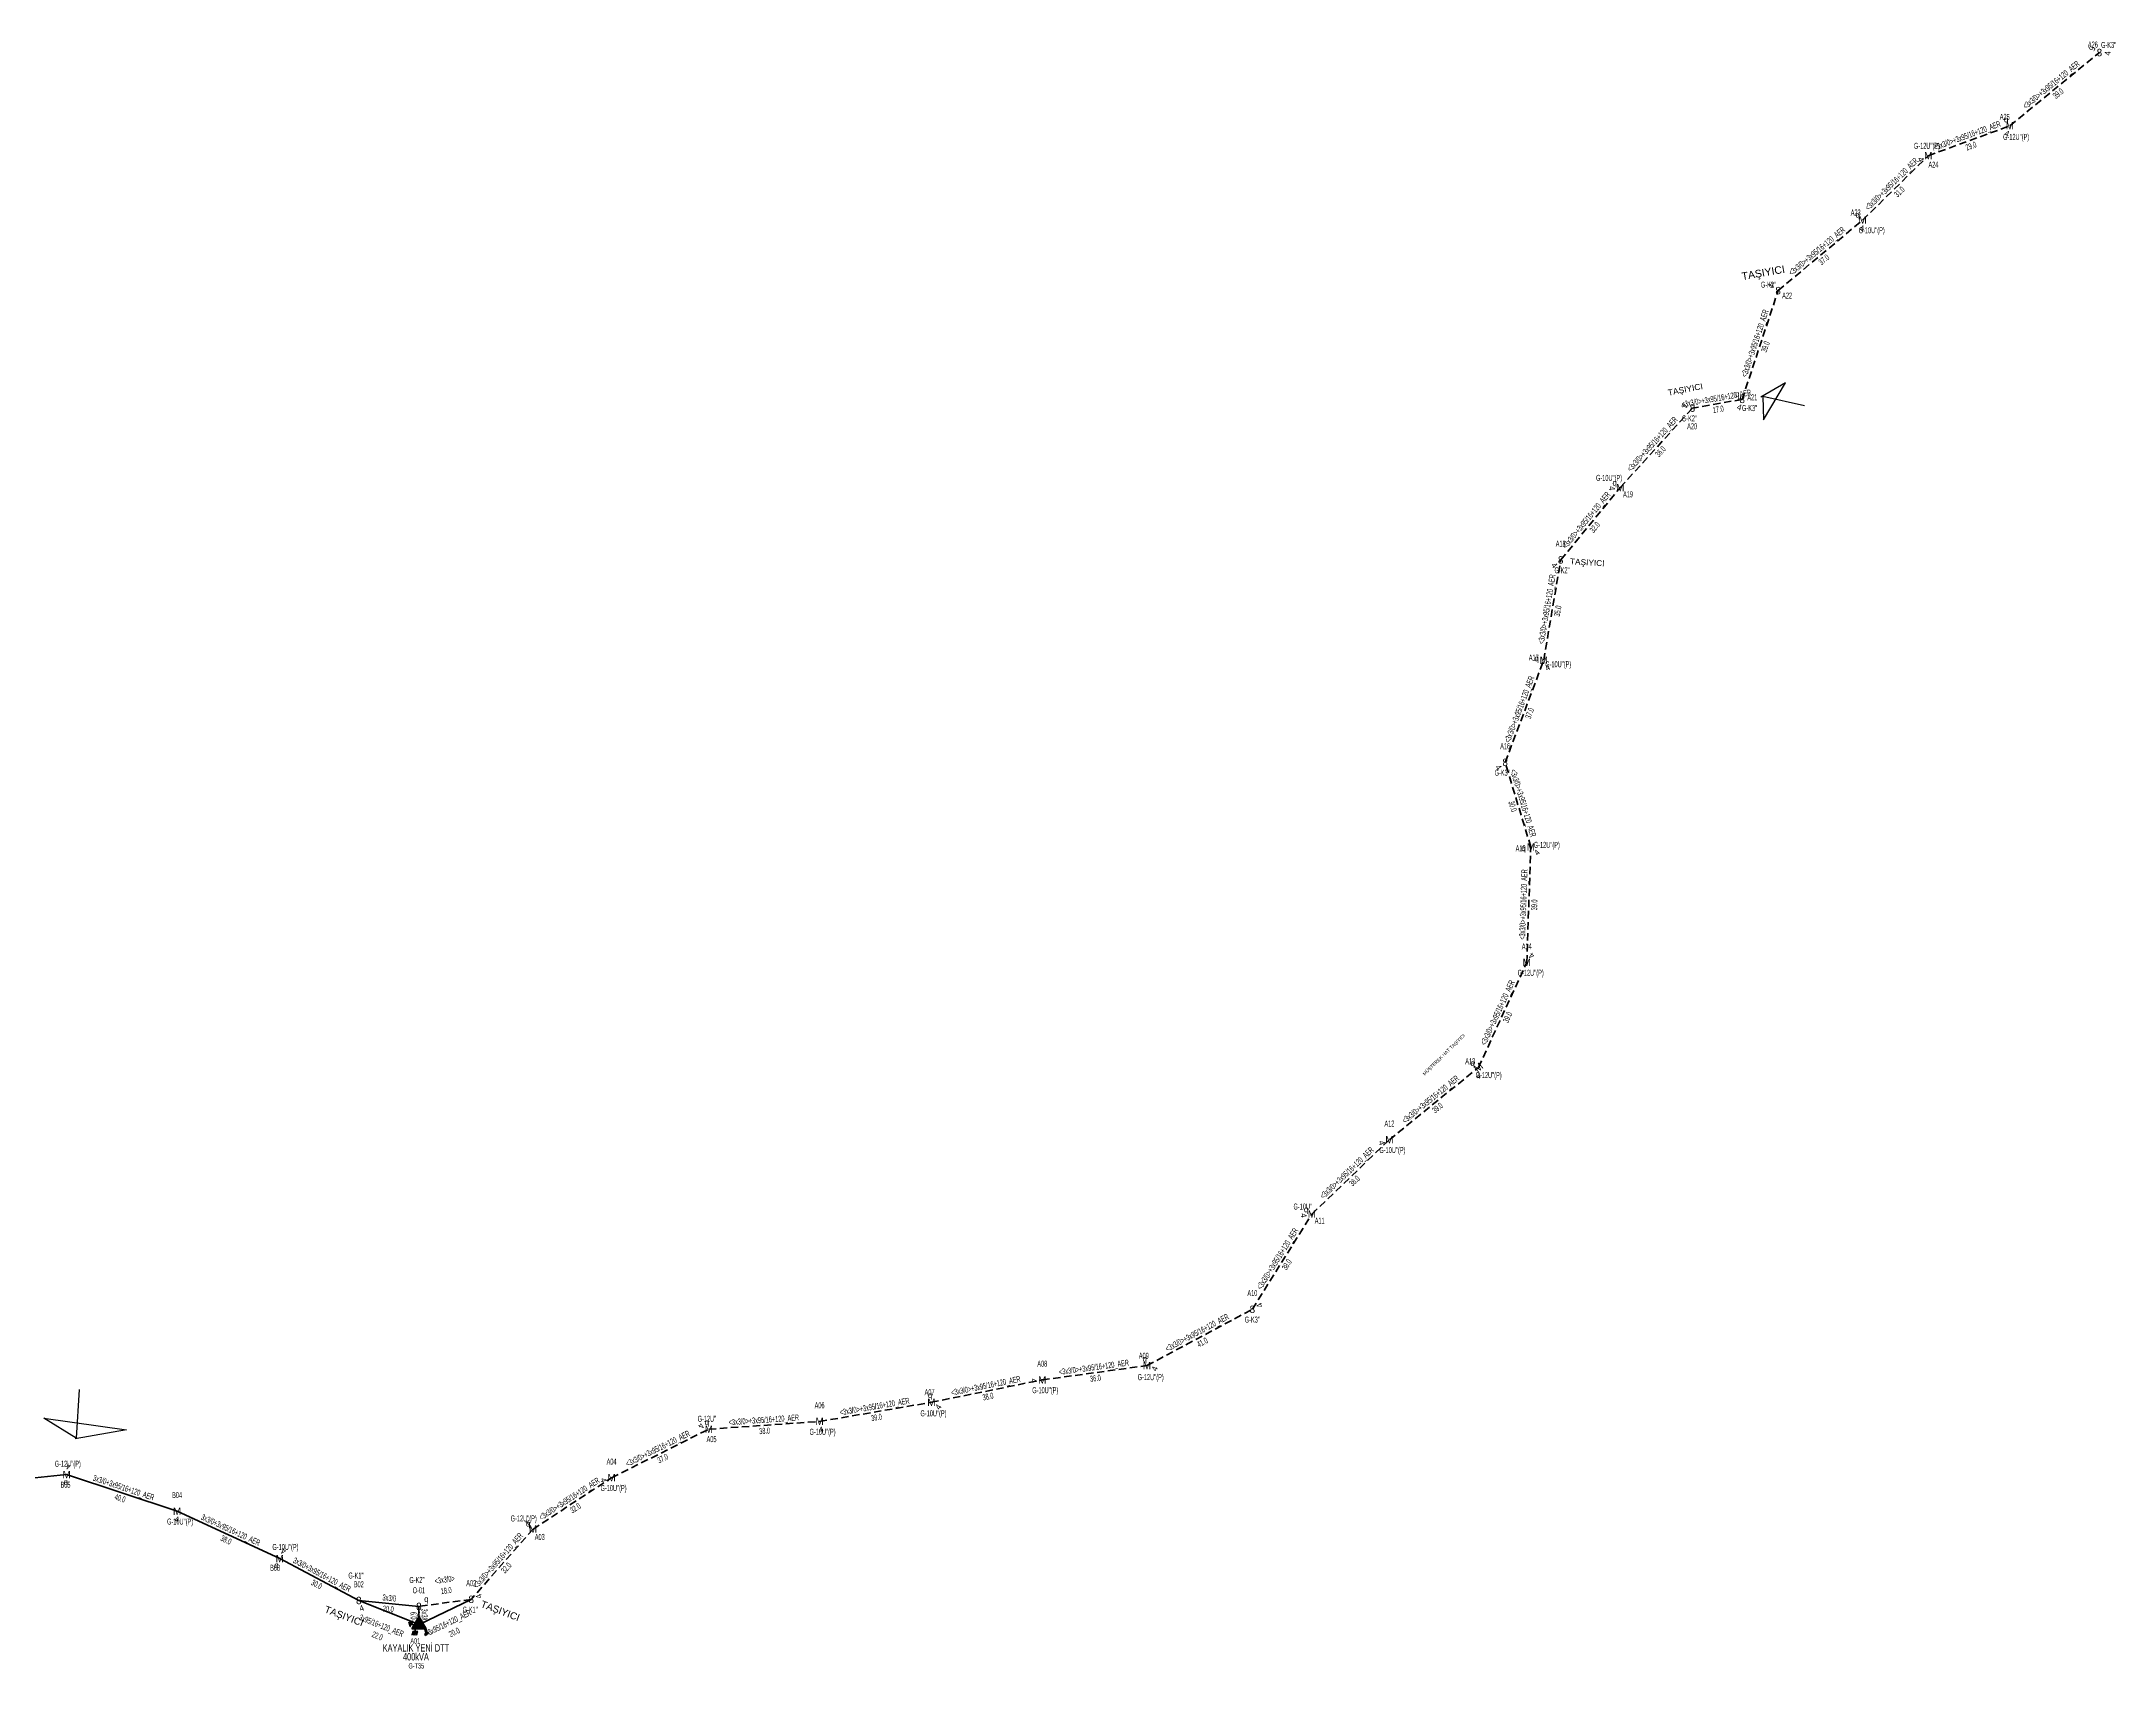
# Model space of a CAD drawing. Header units: millimetres. Extents: x 433713 to 438874, y 4028328 to 4034517.
# Drawn here: x 438171 to 438874, y 4033720 to 4034273 of the extents above; entities that cross this region are included whole.
import ezdxf
from ezdxf.enums import TextEntityAlignment as Align

# ---------------------------------------------------------------- set-up
doc = ezdxf.new("R2010")
doc.units = ezdxf.units.MM
doc.linetypes.add('DASHED', pattern=[3.75, 2.5, -1.25])
for name, color, linetype, lineweight in [('DIREK_OG_YENI', 10, 'Continuous', 25), ('HAT_AG_HAVAI_YENI', 3, 'Continuous', 50), ('HAT_OG_HAVAI_ILERDE', 1, 'DASHED', 70), ('HAT_OG_HAVAI_YENI', 1, 'Continuous', 70), ('KULLANICI', 1, 'Continuous', 25), ('TRAFO_TADILAT_BYSK', 5, 'Continuous', 30), ('TRAFO_YENI', 5, 'Continuous', 30)]:
    doc.layers.add(name, color=color, linetype=linetype, lineweight=lineweight)
doc.styles.add('Direk', font='B_CAD')
doc.styles.get("Standard").update_dxf_attribs({"font": 'Arial'})

# ---------------------------------------------------------------- blocks, each defined once
blk = doc.blocks.new('YENI_DIREK')
h = blk.add_hatch(color=32)
h.paths.add_polyline_path([(-3.28, -0.5), (-3.07, -0.63), (-2.64, 0.1), (-1.87, -0.35), (-1.77, -0.17), (-2.54, 0.28), (-2.11, 1.01), (-2.33, 1.14)])
h.paths.add_polyline_path([(-3.42, -0.17), (-3.29, -0.25), (-2.57, 0.98), (-2.7, 1.06)])
h.paths.add_polyline_path([(-3.5, 0.29), (-3.37, 0.22), (-3.01, 0.82), (-3.14, 0.9)])
h.paths.add_polyline_path([(-3.41, 0.73), (-3.54, 0.81), (-3.62, 0.68), (-3.49, 0.61)])
h.paths.add_polyline_path([(-1.26, -1.44), (-1.46, -1.44), (-1.47, -2.34), (-2.22, -2.34), (-2.48, -3.47), (-2.38, -3.47), (-2.17, -2.54), (-1.87, -2.54), (-2.08, -3.47), (-1.98, -3.47), (-1.77, -2.54), (-1.47, -2.54), (-1.68, -3.48), (-1.58, -3.48), (-1.37, -2.54), (-1.07, -2.54), (-1.28, -3.48), (-1.18, -3.48), (-0.97, -2.54), (-0.67, -2.55), (-0.88, -3.48), (-0.78, -3.48), (-0.52, -2.35), (-1.27, -2.34)])
at = {"layer": 'TRAFO_YENI'}
for points in [[(2.31, -1.57), (2.08, -1.92), (2.04, -1.44), (1.9, -1.44), (1.98, -2.32), (2.21, -1.96), (2.27, -2.67), (2.06, -2.67), (2.36, -2.87), (2.36, -2.86), (2.6, -2.49), (2.41, -2.63)], [(2.31, -1.57), (2.08, -1.92), (2.04, -1.44), (1.9, -1.44), (1.98, -2.32), (2.21, -1.96), (2.27, -2.67), (2.06, -2.67), (2.36, -2.87), (1.94, -3.19), (2.16, -3.79), (2.22, -3.74), (2.04, -3.26), (2.22, -3.13), (2.4, -3.6), (2.46, -3.56), (2.28, -3.08), (2.46, -2.94), (2.64, -3.42), (2.69, -3.38), (2.51, -2.9), (2.69, -2.76), (2.87, -3.24), (2.93, -3.2), (2.75, -2.72), (2.93, -2.58), (3.11, -3.06), (3.17, -3.01), (2.95, -2.42), (2.36, -2.86), (2.6, -2.49), (2.41, -2.63)], [(2.93, -2.58), (3.11, -3.06), (3.17, -3.01), (2.95, -2.42), (2.36, -2.86), (2.6, -2.49), (2.41, -2.63), (2.31, -1.57), (2.08, -1.92), (2.04, -1.44), (1.9, -1.44), (1.98, -2.32), (2.21, -1.96), (2.27, -2.67), (2.06, -2.67), (2.36, -2.87), (1.94, -3.19), (2.16, -3.79), (2.22, -3.74), (2.04, -3.26), (2.22, -3.13), (2.4, -3.6), (2.46, -3.56), (2.28, -3.08), (2.46, -2.94), (2.64, -3.42), (2.69, -3.38), (2.51, -2.9), (2.69, -2.76), (2.87, -3.24), (2.93, -3.2), (2.75, -2.72)]]:
    blk.add_hatch(color=32, dxfattribs=at).paths.add_polyline_path(points)
at = {"layer": 'TRAFO_TADILAT_BYSK', "color": 32, "flags": 128}
for points in [[(-3.49, 0.61), (-3.41, 0.73), (-3.54, 0.81), (-3.62, 0.68), (-3.49, 0.61)], [(-3.37, 0.22), (-3.01, 0.82), (-3.14, 0.9), (-3.5, 0.29), (-3.37, 0.22)], [(-3.29, -0.25), (-2.57, 0.98), (-2.7, 1.06), (-3.42, -0.17), (-3.29, -0.25)], [(-1.77, -0.17), (-2.54, 0.28), (-2.11, 1.01), (-2.33, 1.14), (-3.28, -0.5), (-3.07, -0.63), (-2.64, 0.1), (-1.87, -0.35), (-1.77, -0.17)], [(-1.26, -1.44), (-1.46, -1.44), (-1.47, -2.34), (-2.22, -2.34), (-2.48, -3.47), (-2.38, -3.47), (-2.17, -2.54), (-1.87, -2.54), (-2.08, -3.47), (-1.98, -3.47), (-1.77, -2.54), (-1.47, -2.54), (-1.68, -3.48), (-1.58, -3.48), (-1.37, -2.54), (-1.07, -2.54), (-1.28, -3.48), (-1.18, -3.48), (-0.97, -2.54), (-0.67, -2.55), (-0.88, -3.48), (-0.78, -3.48), (-0.52, -2.35), (-1.27, -2.34), (-1.26, -1.44)]]:
    blk.add_lwpolyline(points, dxfattribs=at)
at = {"layer": 'TRAFO_YENI', "linetype": 'Continuous'}
for p, q in [((-2.5, -1.44), (0, 2.89)), ((2.5, -1.44), (0, 2.89)), ((-2.5, -1.44), (2.5, -1.44))]:
    blk.add_line(p, q, dxfattribs=at)
at = {"layer": 'TRAFO_YENI', "color": 32, "flags": 128}
blk.add_lwpolyline([(1.9, -1.44), (2.04, -1.44), (2.08, -1.92), (2.31, -1.57), (2.41, -2.63), (2.6, -2.49), (2.36, -2.86), (2.95, -2.42), (3.17, -3.01), (3.11, -3.06), (2.93, -2.58), (2.75, -2.72), (2.93, -3.2), (2.87, -3.24), (2.69, -2.76), (2.51, -2.9), (2.69, -3.38), (2.64, -3.42), (2.46, -2.94), (2.28, -3.08), (2.46, -3.56), (2.4, -3.6), (2.22, -3.13), (2.04, -3.26), (2.22, -3.74), (2.16, -3.79), (1.94, -3.19), (2.36, -2.87), (2.06, -2.67), (2.27, -2.67), (2.21, -1.96), (1.98, -2.32), (1.9, -1.44)], dxfattribs=at)
at = {"layer": 'TRAFO_YENI', "linetype": 'Continuous'}
for points in [[(-2.5, -1.44), (0, -1.44), (0, 2.89)], [(0, -1.44), (0, 2.89), (2.5, -1.44)]]:
    blk.add_solid(points, dxfattribs=at)

msp = doc.modelspace()

# ---------------------------------------------------------------- linework, layer by layer
at = {"layer": 'HAT_AG_HAVAI_YENI'}
for p in [(438278.278, 4033743.315), (438316.438, 4033743.703)]:
    msp.add_line(p, (438298.798, 4033735.133), dxfattribs=at)
at = {"layer": 'HAT_OG_HAVAI_ILERDE'}
for p, q in [((438838.707, 4034244.084), (438869.11818, 4034268.970374)), ((438811.018, 4034233.934), (438838.707, 4034244.084)), ((438788.735, 4034212.052), (438811.018, 4034233.934)), ((438760.056, 4034188.133), (438788.735, 4034212.052)), ((438747.84583, 4034151.172945), (438760.056, 4034188.133)), ((438706.453, 4034121.254), (438730.968, 4034148.224)), ((438747.84583, 4034151.172945), (438730.968, 4034148.224)), ((438686.252, 4034096.674), (438706.453, 4034121.254)), ((438680.496249, 4034062.594765), (438686.252, 4034096.674)), ((438667.396, 4034027.921), (438680.496249, 4034062.594765)), ((438676.116, 4033999.204), (438667.396, 4034027.921)), ((438674.726, 4033959.969), (438676.116, 4033999.204)), ((438658.344, 4033924.337), (438674.726, 4033959.969)), ((438628.113904, 4033899.779409), (438658.344, 4033924.337)), ((438601.772543, 4033874.536441), (438628.113904, 4033899.779409)), ((438581.588, 4033842.205), (438601.772543, 4033874.536441)), ((438545.816, 4033823.075), (438581.588, 4033842.205)), ((438510.278, 4033818.234), (438545.816, 4033823.075)), ((438472.655, 4033810.611), (438510.278, 4033818.234)), ((438434.691, 4033804.104), (438472.655, 4033810.611)), ((438364.084, 4033784.993), (438397.085, 4033801.486)), ((438397.085, 4033801.486), (438434.691, 4033804.104)), ((438337.408, 4033767.546), (438364.084, 4033784.993)), ((438337.408, 4033767.546), (438316.438, 4033743.703)), ((438316.438, 4033743.703), (438298.674, 4033741.289))]:
    msp.add_line(p, q, dxfattribs=at)
at = {"layer": 'HAT_OG_HAVAI_YENI'}
for p, q in [((438143.403, 4033782.336), (438179.095, 4033786.083)), ((438179.095, 4033786.083), (438216.605, 4033773.628)), ((438216.605, 4033773.628), (438251.425, 4033757.561)), ((438251.425, 4033757.561), (438278.278, 4033743.315)), ((438278.278, 4033743.315), (438298.674, 4033741.289)), ((438298.798, 4033735.133), (438298.674, 4033741.289))]:
    msp.add_line(p, q, dxfattribs=at)
at = {"layer": 'KULLANICI', "flags": 128}
for points in [[(438769.039081, 4034148.954341), (438754.849646, 4034152.19764), (438755.052352, 4034144.292098), (438762.552482, 4034156.859883), (438754.241527, 4034151.994934)], [(438183.377541, 4033814.925851), (438182.312945, 4033798.460097), (438171.383091, 4033805.20254), (438199.417457, 4033801.29902), (438181.95808, 4033798.176205)]]:
    msp.add_lwpolyline(points, dxfattribs=at)

# ---------------------------------------------------------------- block references
at = {"layer": 'TRAFO_YENI'}
msp.add_blockref('YENI_DIREK', (438298.798, 4033735.133), dxfattribs=at)

# ---------------------------------------------------------------- texts
at = {"layer": 'DIREK_OG_YENI', "width": 0.53}
for s, p in [('A26', (438866.902301, 4034271.679596)), ("G-K3''", (438872.263403, 4034271.542859)), ('A25', (438836.972205, 4034247.123817)), ("G-12U''(P)", (438810.565856, 4034237.281724)), ("G-12U''(P)", (438840.847537, 4034240.333216)), ('A24', (438812.764616, 4034230.90096)), ('A23', (438786.386044, 4034214.646688)), ("G-10U''(P)", (438791.827838, 4034208.635611)), ("G-K2''", (438756.785221, 4034190.152931)), ('A22', (438763.109967, 4034186.423238)), ('A21', (438751.278381, 4034151.856753)), ("G-K2''", (438729.956285, 4034144.724)), ("G-K3''", (438750.384323, 4034148.233593)), ('A20', (438730.873489, 4034142.067698)), ("G-10U''(P)", (438702.66706, 4034124.526877)), ('A19', (438709.100772, 4034118.965048)), ('A18', (438686.252, 4034102.174)), ("G-K2''", (438686.715971, 4034093.174)), ('A17', (438677.117005, 4034063.506196)), ("G-10U''(P)", (438685.41504, 4034061.268094)), ('A16', (438667.396, 4034033.421)), ("G-K3''", (438666.384285, 4034024.421)), ('A15', (438672.645396, 4033998.751329)), ("G-12U''(P)", (438681.54209, 4033999.911725)), ('A14', (438674.726, 4033965.469)), ("G-12U''(P)", (438676.074925, 4033956.469)), ('A13', (438655.551371, 4033926.446793)), ("G-12U''(P)", (438661.796323, 4033921.728818)), ('A12', (438628.113904, 4033905.279409)), ("G-10U''(P)", (438629.125619, 4033896.279409)), ("G-10U''", (438598.714959, 4033877.091655)), ('A11', (438604.458192, 4033872.292051)), ('A10', (438581.588, 4033847.705)), ("G-K3''", (438581.588, 4033838.705)), ('A08', (438510.278, 4033823.734)), ('A09', (438544.737523, 4033826.404698)), ('A07', (438472.011774, 4033814.051387)), ("G-10U''(P)", (438511.289715, 4033814.734)), ("G-12U''(P)", (438547.083305, 4033819.162313)), ('A06', (438434.691, 4033809.604)), ("G-10U''(P)", (438473.354006, 4033806.872264)), ("G-12U''", (438396.456714, 4033805.022938)), ("G-10U''(P)", (438435.702715, 4033800.604)), ('A05', (438398.00669, 4033798.109539)), ("G-12U''(P)", (438179.490918, 4033789.734814)), ('A04', (438364.084, 4033790.493)), ('B05', (438178.717752, 4033782.60339)), ('B04', (438216.605, 4033779.128)), ("G-10U''(P)", (438364.758505, 4033781.493)), ("G-12U''(P)", (438334.261672, 4033771.174745)), ("G-10U''(P)", (438217.616715, 4033770.128)), ('A03', (438339.700846, 4033764.901599)), ("G-10U''(P)", (438253.370974, 4033761.488297)), ('B03', (438249.871054, 4033754.42488)), ("G-K1''", (438277.319663, 4033751.794213)), ("G-K2''", (438298.020238, 4033750.298509)), ('B02', (438278.278, 4033748.815)), ('O-01', (438298.674, 4033746.789)), ('A02', (438316.438, 4033749.203)), ("G-K1''", (438316.10079, 4033740.203))]:
    msp.add_text(s, height=2.05, dxfattribs=at).set_placement(p, align=Align.MIDDLE_CENTER)
at = {"layer": 'DIREK_OG_YENI', "color": 32, "style": 'Direk'}
for s, rotation, p in [('5', 241.790817, (438866.650742, 4034270.293912)), ('4', 444.287147, (438871.904273, 4034268.691654)), ('4', 339.922246, (438837.745774, 4034241.454163)), ('4', 296.085816, (438808.503218, 4034232.702793)), ('4', 355.991659, (438788.539275, 4034209.258849)), ('4', 229.065388, (438757.940718, 4034189.967552)), ('4', 253.82043, (438728.278899, 4034149.004216)), ('4', 340.362746, (438746.904851, 4034148.535795)), ('4', 274.871098, (438703.663113, 4034121.01624)), ('4', 310.206801, (438684.113586, 4034094.866465)), ('4', 387.104187, (438681.771957, 4034060.102262)), ('4', 306.938729, (438665.15802, 4034026.23831)), ('4', 407.701068, (438678.187002, 4033997.319604)), ('4', 504.524012, (438676.351013, 4033962.249205)), ('4', 361.009166, (438658.393315, 4033921.537434)), ('4', 291.89009, (438625.515782, 4033898.735493)), ('4', 279.069014, (438599.007545, 4033874.095094)), ('4', 479.011719, (438584.036657, 4033843.562968)), ('4', 428.041872, (438548.412881, 4033822.027999)), ('4', 275.726976, (438507.491976, 4033817.954593)), ('4', 416.021948, (438474.976905, 4033809.046149)), ('4', 245.911484, (438394.528835, 4033802.628813)), ('4', 370.052428, (438435.179738, 4033801.346984)), ('4', 527.721931, (438179.690438, 4033788.818956)), ('4', 286.593018, (438361.400599, 4033784.1934)), ('4', 358.877035, (438216.550125, 4033770.828538)), ('4', 217.056592, (438335.72071, 4033769.780514)), ('4', 512.847428, (438252.702812, 4033760.052424)), ('4', 471.582523, (438319.041688, 4033744.732955)), ('4', 380.157224, (438279.242873, 4033740.686498)), ('4', 357.740594, (438298.563613, 4033738.491177))]:
    msp.add_text(s, height=2, rotation=rotation, dxfattribs=at).set_placement(p, align=Align.MIDDLE_CENTER)
at = {"layer": 'DIREK_OG_YENI', "style": 'Direk'}
for s, p in [('8', (438869.11818, 4034268.970374)), ('M', (438838.707, 4034244.084)), ('M', (438811.018, 4034233.934)), ('M', (438788.735, 4034212.052)), ('8', (438760.056, 4034188.133)), ('8', (438747.84583, 4034151.172945)), ('8', (438730.968, 4034148.224)), ('M', (438706.453, 4034121.254)), ('8', (438686.252, 4034096.674)), ('M', (438680.496249, 4034062.594765)), ('8', (438667.396, 4034027.921)), ('M', (438676.116, 4033999.204)), ('M', (438674.726, 4033959.969)), ('M', (438628.113904, 4033899.779409)), ('M', (438601.772543, 4033874.536441)), ('8', (438581.588, 4033842.205)), ('M', (438545.816, 4033823.075)), ('M', (438510.278, 4033818.234)), ('M', (438472.655, 4033810.611)), ('M', (438397.085, 4033801.486)), ('M', (438434.691, 4033804.104)), ('M', (438179.095, 4033786.083)), ('M', (438364.084, 4033784.993)), ('M', (438216.605, 4033773.628)), ('M', (438337.408, 4033767.546)), ('M', (438251.425, 4033757.561)), ('8', (438278.278, 4033743.315)), ('8', (438316.438, 4033743.703)), ('8', (438298.674, 4033741.289))]:
    msp.add_text(s, height=2.5, dxfattribs=at).set_placement(p, align=Align.MIDDLE_CENTER)
at = {"layer": 'DIREK_OG_YENI', "color": 4, "style": 'Direk'}
for p in [(438837.467861, 4034246.255298), (438787.057174, 4034213.905348), (438746.211795, 4034153.065015), (438704.561734, 4034122.888966), (438678.082503, 4034063.245787), (438673.636997, 4033998.880664), (438656.349265, 4033925.843995), (438599.854221, 4033876.139577), (438545.045659, 4033825.453356), (438472.195553, 4033813.068419), (438396.42665, 4033803.897758), (438178.825537, 4033783.597565), (438335.770253, 4033769.434858), (438250.315039, 4033755.320914)]:
    msp.add_text('q', height=2, dxfattribs=at).set_placement(p, align=Align.MIDDLE_CENTER)
at = {"layer": 'DIREK_OG_YENI', "style": 'Direk'}
msp.add_text('M', height=2.5, rotation=39.753507, dxfattribs=at).set_placement((438658.344, 4033924.337), align=Align.MIDDLE_CENTER)
at = {"layer": 'HAT_AG_HAVAI_YENI', "lineweight": 30, "width": 0.53}
for rotation, p in [(338.261201, (438285.588058, 4033733.838892, 219149.399)), (25.911764, (438309.484943, 4033734.996054))]:
    msp.add_text('3x95/16+120_AER', height=2.05, rotation=rotation, dxfattribs=at).set_placement(p, align=Align.CENTER)
for s, rotation, p in [('22.0', 338.261201, (438284.958419, 4033732.259793, 219149.399)), ('20.0', 25.911764, (438310.22782, 4033733.466958))]:
    msp.add_text(s, height=2.05, rotation=rotation, dxfattribs=at).set_placement(p, align=Align.TOP_CENTER)
at = {"layer": 'HAT_OG_HAVAI_ILERDE', "lineweight": 30, "width": 0.53}
for s, rotation, p in [('<3x3/0>+3x95/16+120_AER', 39.294485, (438853.374279, 4034257.185003, 219434.55909)), ('<3x3/0>+3x95/16+120_AER', 20.1315, (438824.56995, 4034239.807069, 219419.3535)), ('<3x3/0>+3x95/16+120_AER', 44.479792, (438799.280941, 4034223.599473, 219405.509)), ('<3x3/0>+3x95/16+120_AER', 39.828948, (438773.851077, 4034200.745266, 219394.3675)), ('<3x3/0>+3x95/16+120_AER', 71.718447, (438753.143818, 4034169.919606, 219380.028)), ('<3x3/0>+3x95/16+120_AER', 9.910845, (438739.260617, 4034150.535788, 219373.922915)), ('<3x3/0>+3x95/16+120_AER', 47.730012, (438718.081514, 4034135.310731, 219365.484)), ('<3x3/0>+3x95/16+120_AER', 50.58433, (438695.695622, 4034109.503759, 219353.2265)), ('<3x3/0>+3x95/16+120_AER', 80.414293, (438682.53579, 4034079.775985, 219343.125798)), ('<3x3/0>+3x95/16+120_AER', 69.302711, (438673.150983, 4034045.558298, 219340.248125)), ('<3x3/0>+3x95/16+120_AER', 286.891273, (438672.569315, 4034013.809332, 219333.697986)), ('<3x3/0>+3x95/16+120_AER', 87.970999, (438674.571533, 4033979.616595, 219338.058)), ('<3x3/0>+3x95/16+120_AER', 65.309144, (438665.762711, 4033942.508064, 219337.363)), ('<3x3/0>+3x95/16+120_AER', 39.088878, (438642.693006, 4033912.717948, 219329.172)), ('<3x3/0>+3x95/16+120_AER', 43.780177, (438614.355114, 4033887.771625, 219314.056952)), ('<3x3/0>+3x95/16+120_AER', 58.023436, (438590.959246, 4033858.820857, 219300.886271)), ('<3x3/0>+3x95/16+120_AER', 28.136793, (438563.301158, 4033833.389551, 219290.794)), ('<3x3/0>+3x95/16+120_AER', 7.757108, (438527.932272, 4033821.496722, 219272.908)), ('<3x3/0>+3x95/16+120_AER', 11.453949, (438491.297707, 4033815.255572, 219255.139)), ('<3x3/0>+3x95/16+120_AER', 9.725945, (438453.529405, 4033808.195283, 219236.3275)), ('<3x3/0>+3x95/16+120_AER', 3.981735, (438415.829164, 4033803.643151, 219217.3455)), ('<3x3/0>+3x95/16+120_AER', 26.554936, (438380.204689, 4033794.000032, 219198.542686)), ('<3x3/0>+3x95/16+120_AER', 33.186034, (438350.280745, 4033776.980863, 219182.042)), ('<3x3/0>+3x95/16+120_AER', 408.668261, (438326.284736, 4033756.185855, 219158.219)), ('<3x3/0>', 7.738681, (438307.567531, 4033749.385669, 219158.219))]:
    msp.add_text(s, height=2.05, rotation=rotation, dxfattribs=at).set_placement(p, align=Align.CENTER)
for s, rotation, p in [('39.0', 39.294485, (438854.4509, 4034255.869371, 219434.55909)), ('29.0', 20.1315, (438825.15505, 4034238.210931, 219419.3535)), ('31.0', 44.479792, (438800.472059, 4034222.386527, 219405.509)), ('37.0', 39.828948, (438774.939923, 4034199.439734, 219394.3675)), ('39.0', 71.718447, (438754.758013, 4034169.386339, 219380.028)), ('17.0', 9.910845, (438739.553213, 4034148.861157, 219373.922915)), ('36.0', 47.730012, (438719.339486, 4034134.167269, 219365.484)), ('32.0', 50.58433, (438697.008974, 4034108.424358, 219353.2265)), ('35.0', 80.414293, (438684.212054, 4034079.492897, 219343.125798)), ('37.0', 69.302711, (438674.741266, 4034044.957466, 219340.248125)), ('30.0', 286.891273, (438670.942657, 4034013.315386, 219333.697986)), ('39.0', 87.970999, (438676.270467, 4033979.556405, 219338.058)), ('39.0', 65.309144, (438667.307289, 4033941.797936, 219337.363)), ('39.0', 39.088878, (438643.764898, 4033911.398461, 219329.172)), ('36.0', 43.780177, (438615.531333, 4033886.544226, 219314.056952)), ('38.0', 58.023436, (438592.401296, 4033857.920584, 219300.886271)), ('41.0', 28.136793, (438564.102842, 4033831.890449, 219290.794)), ('36.0', 7.757108, (438528.161728, 4033819.812278, 219272.908)), ('38.0', 11.453949, (438491.635293, 4033813.589428, 219255.139)), ('38.0', 3.981735, (438415.947209, 4033801.947254, 219217.3455)), ('39.0', 9.725945, (438453.816595, 4033806.519717, 219236.3275)), ('37.0', 26.554936, (438380.964684, 4033792.479372, 219198.542686)), ('32.0', 33.186034, (438351.211255, 4033775.558137, 219182.042)), ('32.0', 408.668261, (438327.561264, 4033755.063145, 219158.219)), ('18.0', 7.738681, (438307.796445, 4033747.701152, 219158.219))]:
    msp.add_text(s, height=2.05, rotation=rotation, dxfattribs=at).set_placement(p, align=Align.TOP_CENTER)
at = {"layer": 'HAT_OG_HAVAI_YENI', "lineweight": 30, "width": 0.53}
for s, rotation, p in [('3x3/0+3x95/16+120_AER', 341.631522, (438198.117858, 4033780.662192, 219108.3025)), ('3x3/0+3x95/16+120_AER', 335.229973, (438234.371131, 4033766.366297, 219125.7125)), ('3x3/0+3x95/16+120_AER', 332.053244, (438265.249853, 4033751.188876, 219139.139)), ('3x3/0', 354.326838, (438288.560292, 4033743.147851, 219149.337068)), ('3x3/0', 271.152691, (438299.585896, 4033738.228077))]:
    msp.add_text(s, height=2.05, rotation=rotation, dxfattribs=at).set_placement(p, align=Align.CENTER)
for s, rotation, p in [('40.0', 341.631522, (438197.582142, 4033779.048808, 219108.3025)), ('38.0', 335.229973, (438233.658869, 4033764.822703, 219125.7125)), ('30.0', 332.053244, (438264.453147, 4033749.687124, 219139.139)), ('20.0', 354.326838, (438288.392241, 4033741.456177, 219149.337068)), ('6.0', 271.152691, (438297.88624, 4033738.193879))]:
    msp.add_text(s, height=2.05, rotation=rotation, dxfattribs=at).set_placement(p, align=Align.TOP_CENTER)
at = {"layer": 'KULLANICI'}
for s, height, rotation, p in [('TAŞIYICI', 2.5478, 9.8658, (438747.897648, 4034191.683327)), ('TAŞIYICI', 2.0673, 10.8564, (438722.8267, 4034152.4368)), ('TAŞIYICI', 2.0147, 356.5961, (438689.3533, 4034095.1844)), (' TAŞIYICI', 2.3768, 339.2744, (438265.543439, 4033739.702654)), (' TAŞIYICI', 2.3768, 339.2744, (438318.560776, 4033741.502198))]:
    msp.add_text(s, height=height, rotation=rotation, dxfattribs=at).set_placement(p)
msp.add_text('MÜŞTEREK HAT TAŞIYICI', height=1.1242, rotation=44.3704, dxfattribs=at).set_placement((438646.5787, 4033928.6684), align=Align.MIDDLE_CENTER)
at = {"layer": 'TRAFO_YENI', "color": 4, "style": 'Direk'}
msp.add_text('q', height=2, dxfattribs=at).set_placement((438301.2005, 4033743.817931), align=Align.MIDDLE_CENTER)
at = {"layer": 'TRAFO_YENI', "width": 0.6}
for s, height, p in [('A01', 1.8, (438297.448503, 4033728.651626)), ('KAYALIK YENİ DTT', 2.5, (438297.668854, 4033725.951438)), ('400kVA', 2.5, (438297.668854, 4033722.951438))]:
    msp.add_text(s, height=height, dxfattribs=at).set_placement(p, align=Align.CENTER)
msp.add_text('G-T35', height=1.8, dxfattribs=at).set_placement((438297.809149, 4033722.02748), align=Align.TOP_CENTER)

doc.saveas('drawing.dxf')
